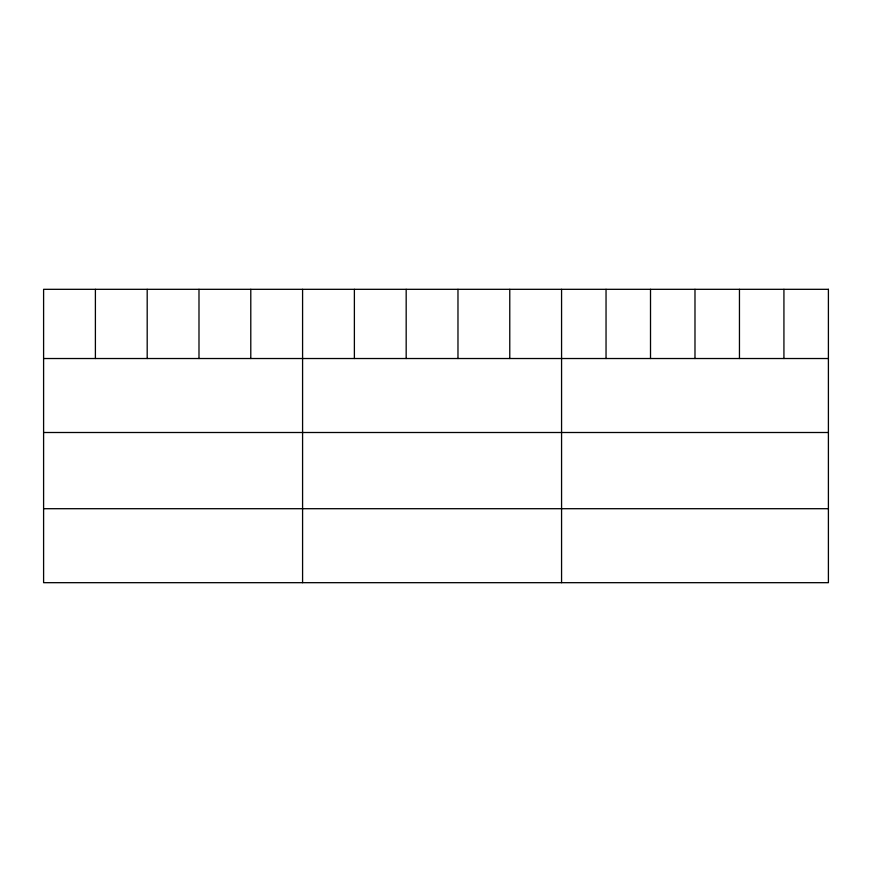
<?xml version="1.0" encoding="UTF-8"?>
<svg xmlns="http://www.w3.org/2000/svg" width="872" height="872" viewBox="0 0 872 872"><rect width="100%" height="100%" fill="white"/><g stroke="black" fill="none" stroke-linecap="round" stroke-linejoin="round"><path stroke-width="1.31" d="M43.6 358.523L828.4 358.523M43.6 432.501L828.4 432.501M43.6 508.703L828.4 508.703M783.928 289.319L783.928 358.523M739.456 289.319L739.456 358.523M694.984 289.319L694.984 358.523M650.512 289.319L650.512 358.523M606.04 289.319L606.04 358.523M561.568 289.319L561.568 582.681M509.771 289.319L509.771 358.523M457.974 289.319L457.974 358.523M406.178 289.319L406.178 358.523M354.381 289.319L354.381 358.523M302.584 289.319L302.584 582.681M250.787 289.319L250.787 358.523M198.99 289.319L198.99 358.523M147.194 289.319L147.194 358.523M95.397 289.319L95.397 358.523M828.4 289.319L43.6 289.319L43.6 582.681L828.4 582.681L828.4 289.319"/></g></svg>
